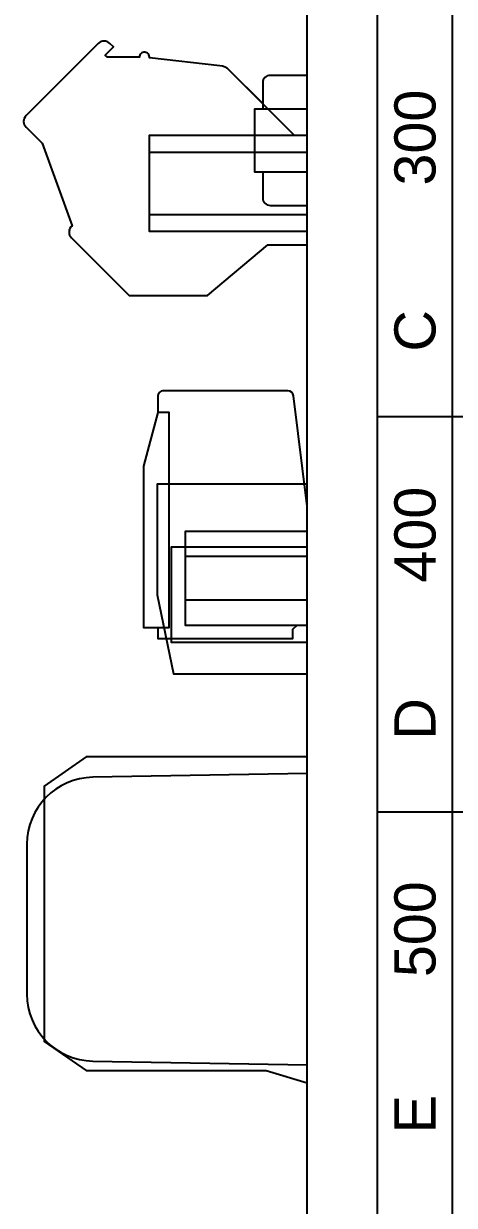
# Model space of a CAD drawing. Extents: x 0.3 to 23.7, y 0.2 to 17.8.
# Drawn here: x 8.674 to 9.704, y 3.18 to 6.005 of the extents above; entities that cross this region are included whole.
import ezdxf

# ---------------------------------------------------------------- set-up
doc = ezdxf.new("R2010")
doc.units = 0
doc.header["$MEASUREMENT"] = 0
for name, color, linetype in [('2_02__A-__SERIAL_COMMUNICA', 7, 'CONTINUOUS'), ('2_03__B-___3__DI___4__DO__', 7, 'CONTINUOUS'), ('2_04__1-___4__DI___4__DO_E', 7, 'CONTINUOUS'), ('2_05__C-___4__DI___4__DO_F', 7, 'CONTINUOUS'), ('2_06__D-___4__DI___3__DO_E', 7, 'CONTINUOUS'), ('2_07__2A___8__DO__ELECTROM', 7, 'CONTINUOUS'), ('2_08__2B___8__DO__ELECTROM', 7, 'CONTINUOUS'), ('2_09__2C___8__DO_ELECTROME', 7, 'CONTINUOUS'), ('2_10__2D___8__DO_ELECTROME', 7, 'CONTINUOUS'), ('2_11__2G___8__DO_ELECTROME', 7, 'CONTINUOUS'), ('2_12__3-___8__DI', 7, 'CONTINUOUS'), ('2_13__4-___14__DI', 7, 'CONTINUOUS'), ('2_14__5-___8__AI___20_MA_O', 7, 'CONTINUOUS'), ('2_15__6-___4__AI___4__AO__', 7, 'CONTINUOUS'), ('3_02__B-___3__DI___4__DO__', 7, 'CONTINUOUS'), ('3_03__1-___4__DI___4__DO_E', 7, 'CONTINUOUS'), ('3_04__C-___4__DI___4__DO_F', 7, 'CONTINUOUS'), ('3_05__D-___4__DI___3__DO_E', 7, 'CONTINUOUS'), ('3_06__2A___8__DO__ELECTROM', 7, 'CONTINUOUS'), ('3_07__2B___8__DO__ELECTROM', 7, 'CONTINUOUS'), ('3_08__2C___8__DO_ELECTROME', 7, 'CONTINUOUS'), ('3_09__2D___8__DO_ELECTROME', 7, 'CONTINUOUS'), ('3_10__2G___8__DO_ELECTROME', 7, 'CONTINUOUS'), ('3_11__3-___8__DI', 7, 'CONTINUOUS'), ('3_12__4-___14__DI', 7, 'CONTINUOUS'), ('3_13__5-___8__AI___20_MA_O', 7, 'CONTINUOUS'), ('3_14__6-___4__AI___4__AO__', 7, 'CONTINUOUS'), ('3_15__9-___10__RTD_INPUTS', 7, 'CONTINUOUS'), ('4_01__74_____4__ARC-FLASH_', 7, 'CONTINUOUS'), ('4_02__76___8__ARC-FLASH_DE', 7, 'CONTINUOUS'), ('6_00_____DWG', 7, 'CONTINUOUS')]:
    doc.layers.add(name, color=color, linetype=linetype)
doc.styles.add('ARIAL', font='arial.ttf')

msp = doc.modelspace()

# ---------------------------------------------------------------- linework, layer by layer
at = {"layer": '2_02__A-__SERIAL_COMMUNICA'}
for points in [[(9.2456, 5.8135), (9.1662, 5.8929, 0.169586), (9.1428, 5.9042), (8.9746, 5.9234, 0.430941), (8.9636, 5.9365, 0.430926), (8.9511, 5.9247), (8.8742, 5.9247), (8.8692, 5.9296), (8.8887, 5.9491), (8.8803, 5.9575, 0.414218), (8.8525, 5.9575), (8.6799, 5.7849, 0.414213), (8.6799, 5.757), (8.7182, 5.7188), (8.7899, 5.5218, 0.440578), (8.7885, 5.4926), (8.9265, 5.3545), (9.1135, 5.3545), (9.2581, 5.4759), (9.3515, 5.4759)], [(9.3515, 5.8811), (9.2633, 5.8811, 0.414214), (9.2456, 5.8634), (9.2456, 5.8006)], [(9.2456, 5.6506), (9.2456, 5.5878, 0.414214), (9.2633, 5.5701), (9.3515, 5.5701)]]:
    msp.add_lwpolyline(points, format="xyb", dxfattribs=at)
for points in [[(9.3515, 5.8006), (9.2259, 5.8006), (9.2259, 5.6506), (9.3515, 5.6506)], [(9.2259, 5.7372), (8.9743, 5.7372), (8.9743, 5.5088), (9.3515, 5.5088)], [(8.9743, 5.6978), (9.2259, 5.6978)], [(8.9743, 5.5482), (9.3515, 5.5482)]]:
    msp.add_lwpolyline(points, dxfattribs=at)
at = {"layer": '2_03__B-___3__DI___4__DO__'}
msp.add_lwpolyline([(9.3216, 5.7375), (9.1662, 5.8929, 0.169586), (9.1428, 5.9042), (8.9746, 5.9234, 0.430941), (8.9636, 5.9365, 0.430926), (8.9511, 5.9247), (8.8741, 5.9247), (8.8692, 5.9296), (8.8887, 5.9491), (8.8803, 5.9575, 0.414218), (8.8525, 5.9575), (8.6799, 5.7849, 0.414213), (8.6799, 5.757), (8.7181, 5.7188), (8.7898, 5.5218, 0.440578), (8.7884, 5.4926), (8.9265, 5.3545), (9.1135, 5.3545), (9.2581, 5.4759), (9.3515, 5.4759)], format="xyb", dxfattribs=at)
for points in [[(9.3515, 5.7372), (8.9743, 5.7372), (8.9743, 5.5088), (9.3515, 5.5088)], [(8.9743, 5.6978), (9.3515, 5.6978)], [(8.9743, 5.5482), (9.3515, 5.5482)]]:
    msp.add_lwpolyline(points, dxfattribs=at)
at = {"layer": '2_04__1-___4__DI___4__DO_E'}
msp.add_lwpolyline([(9.3216, 5.7375), (9.1662, 5.8929, 0.169586), (9.1428, 5.9042), (8.9746, 5.9234, 0.430941), (8.9636, 5.9365, 0.430926), (8.9511, 5.9247), (8.8741, 5.9247), (8.8692, 5.9296), (8.8887, 5.9491), (8.8803, 5.9575, 0.414218), (8.8525, 5.9575), (8.6799, 5.7849, 0.414213), (8.6799, 5.757), (8.7181, 5.7188), (8.7898, 5.5218, 0.440578), (8.7884, 5.4926), (8.9265, 5.3545), (9.1135, 5.3545), (9.2581, 5.4759), (9.3515, 5.4759)], format="xyb", dxfattribs=at)
for points in [[(9.3515, 5.7372), (8.9743, 5.7372), (8.9743, 5.5088), (9.3515, 5.5088)], [(8.9743, 5.6978), (9.3515, 5.6978)], [(8.9743, 5.5482), (9.3515, 5.5482)]]:
    msp.add_lwpolyline(points, dxfattribs=at)
at = {"layer": '2_05__C-___4__DI___4__DO_F'}
msp.add_lwpolyline([(9.3216, 5.7375), (9.1662, 5.8929, 0.169586), (9.1428, 5.9042), (8.9746, 5.9234, 0.430941), (8.9636, 5.9365, 0.430926), (8.9511, 5.9247), (8.8741, 5.9247), (8.8692, 5.9296), (8.8887, 5.9491), (8.8803, 5.9575, 0.414218), (8.8525, 5.9575), (8.6799, 5.7849, 0.414213), (8.6799, 5.757), (8.7181, 5.7188), (8.7898, 5.5218, 0.440578), (8.7884, 5.4926), (8.9265, 5.3545), (9.1135, 5.3545), (9.2581, 5.4759), (9.3515, 5.4759)], format="xyb", dxfattribs=at)
for points in [[(9.3515, 5.7372), (8.9743, 5.7372), (8.9743, 5.5088), (9.3515, 5.5088)], [(8.9743, 5.6978), (9.3515, 5.6978)], [(8.9743, 5.5482), (9.3515, 5.5482)]]:
    msp.add_lwpolyline(points, dxfattribs=at)
at = {"layer": '2_06__D-___4__DI___3__DO_E'}
msp.add_lwpolyline([(9.3216, 5.7375), (9.1662, 5.8929, 0.169586), (9.1428, 5.9042), (8.9746, 5.9234, 0.430941), (8.9636, 5.9365, 0.430926), (8.9511, 5.9247), (8.8741, 5.9247), (8.8692, 5.9296), (8.8887, 5.9491), (8.8803, 5.9575, 0.414218), (8.8525, 5.9575), (8.6799, 5.7849, 0.414213), (8.6799, 5.757), (8.7181, 5.7188), (8.7898, 5.5218, 0.440578), (8.7884, 5.4926), (8.9265, 5.3545), (9.1135, 5.3545), (9.2581, 5.4759), (9.3515, 5.4759)], format="xyb", dxfattribs=at)
for points in [[(9.3515, 5.7372), (8.9743, 5.7372), (8.9743, 5.5088), (9.3515, 5.5088)], [(8.9743, 5.6978), (9.3515, 5.6978)], [(8.9743, 5.5482), (9.3515, 5.5482)]]:
    msp.add_lwpolyline(points, dxfattribs=at)
at = {"layer": '2_07__2A___8__DO__ELECTROM'}
msp.add_lwpolyline([(9.3216, 5.7375), (9.1662, 5.8929, 0.169586), (9.1428, 5.9042), (8.9746, 5.9234, 0.430941), (8.9636, 5.9365, 0.430926), (8.9511, 5.9247), (8.8741, 5.9247), (8.8692, 5.9296), (8.8887, 5.9491), (8.8803, 5.9575, 0.414218), (8.8525, 5.9575), (8.6799, 5.7849, 0.414213), (8.6799, 5.757), (8.7181, 5.7188), (8.7898, 5.5218, 0.440578), (8.7884, 5.4926), (8.9265, 5.3545), (9.1135, 5.3545), (9.2581, 5.4759), (9.3515, 5.4759)], format="xyb", dxfattribs=at)
for points in [[(9.3515, 5.7372), (8.9743, 5.7372), (8.9743, 5.5088), (9.3515, 5.5088)], [(8.9743, 5.6978), (9.3515, 5.6978)], [(8.9743, 5.5482), (9.3515, 5.5482)]]:
    msp.add_lwpolyline(points, dxfattribs=at)
at = {"layer": '2_08__2B___8__DO__ELECTROM'}
msp.add_lwpolyline([(9.3216, 5.7375), (9.1662, 5.8929, 0.169586), (9.1428, 5.9042), (8.9746, 5.9234, 0.430941), (8.9636, 5.9365, 0.430926), (8.9511, 5.9247), (8.8741, 5.9247), (8.8692, 5.9296), (8.8887, 5.9491), (8.8803, 5.9575, 0.414218), (8.8525, 5.9575), (8.6799, 5.7849, 0.414213), (8.6799, 5.757), (8.7181, 5.7188), (8.7898, 5.5218, 0.440578), (8.7884, 5.4926), (8.9265, 5.3545), (9.1135, 5.3545), (9.2581, 5.4759), (9.3515, 5.4759)], format="xyb", dxfattribs=at)
for points in [[(9.3515, 5.7372), (8.9743, 5.7372), (8.9743, 5.5088), (9.3515, 5.5088)], [(8.9743, 5.6978), (9.3515, 5.6978)], [(8.9743, 5.5482), (9.3515, 5.5482)]]:
    msp.add_lwpolyline(points, dxfattribs=at)
at = {"layer": '2_09__2C___8__DO_ELECTROME'}
msp.add_lwpolyline([(9.3216, 5.7375), (9.1662, 5.8929, 0.169586), (9.1428, 5.9042), (8.9746, 5.9234, 0.430941), (8.9636, 5.9365, 0.430926), (8.9511, 5.9247), (8.8741, 5.9247), (8.8692, 5.9296), (8.8887, 5.9491), (8.8803, 5.9575, 0.414218), (8.8525, 5.9575), (8.6799, 5.7849, 0.414213), (8.6799, 5.757), (8.7181, 5.7188), (8.7898, 5.5218, 0.440578), (8.7884, 5.4926), (8.9265, 5.3545), (9.1135, 5.3545), (9.2581, 5.4759), (9.3515, 5.4759)], format="xyb", dxfattribs=at)
for points in [[(9.3515, 5.7372), (8.9743, 5.7372), (8.9743, 5.5088), (9.3515, 5.5088)], [(8.9743, 5.6978), (9.3515, 5.6978)], [(8.9743, 5.5482), (9.3515, 5.5482)]]:
    msp.add_lwpolyline(points, dxfattribs=at)
at = {"layer": '2_10__2D___8__DO_ELECTROME'}
msp.add_lwpolyline([(9.3216, 5.7375), (9.1662, 5.8929, 0.169586), (9.1428, 5.9042), (8.9746, 5.9234, 0.430941), (8.9636, 5.9365, 0.430926), (8.9511, 5.9247), (8.8741, 5.9247), (8.8692, 5.9296), (8.8887, 5.9491), (8.8803, 5.9575, 0.414218), (8.8525, 5.9575), (8.6799, 5.7849, 0.414213), (8.6799, 5.757), (8.7181, 5.7188), (8.7898, 5.5218, 0.440578), (8.7884, 5.4926), (8.9265, 5.3545), (9.1135, 5.3545), (9.2581, 5.4759), (9.3515, 5.4759)], format="xyb", dxfattribs=at)
for points in [[(9.3515, 5.7372), (8.9743, 5.7372), (8.9743, 5.5088), (9.3515, 5.5088)], [(8.9743, 5.6978), (9.3515, 5.6978)], [(8.9743, 5.5482), (9.3515, 5.5482)]]:
    msp.add_lwpolyline(points, dxfattribs=at)
at = {"layer": '2_11__2G___8__DO_ELECTROME'}
msp.add_lwpolyline([(9.3216, 5.7375), (9.1662, 5.8929, 0.169586), (9.1428, 5.9042), (8.9746, 5.9234, 0.430941), (8.9636, 5.9365, 0.430926), (8.9511, 5.9247), (8.8741, 5.9247), (8.8692, 5.9296), (8.8887, 5.9491), (8.8803, 5.9575, 0.414218), (8.8525, 5.9575), (8.6799, 5.7849, 0.414213), (8.6799, 5.757), (8.7181, 5.7188), (8.7898, 5.5218, 0.440578), (8.7884, 5.4926), (8.9265, 5.3545), (9.1135, 5.3545), (9.2581, 5.4759), (9.3515, 5.4759)], format="xyb", dxfattribs=at)
for points in [[(9.3515, 5.7372), (8.9743, 5.7372), (8.9743, 5.5088), (9.3515, 5.5088)], [(8.9743, 5.6978), (9.3515, 5.6978)], [(8.9743, 5.5482), (9.3515, 5.5482)]]:
    msp.add_lwpolyline(points, dxfattribs=at)
at = {"layer": '2_12__3-___8__DI'}
msp.add_lwpolyline([(9.3216, 5.7375), (9.1662, 5.8929, 0.169586), (9.1428, 5.9042), (8.9746, 5.9234, 0.430941), (8.9636, 5.9365, 0.430926), (8.9511, 5.9247), (8.8741, 5.9247), (8.8692, 5.9296), (8.8887, 5.9491), (8.8803, 5.9575, 0.414218), (8.8525, 5.9575), (8.6799, 5.7849, 0.414213), (8.6799, 5.757), (8.7181, 5.7188), (8.7898, 5.5218, 0.440578), (8.7884, 5.4926), (8.9265, 5.3545), (9.1135, 5.3545), (9.2581, 5.4759), (9.3515, 5.4759)], format="xyb", dxfattribs=at)
for points in [[(9.3515, 5.7372), (8.9743, 5.7372), (8.9743, 5.5088), (9.3515, 5.5088)], [(8.9743, 5.6978), (9.3515, 5.6978)], [(8.9743, 5.5482), (9.3515, 5.5482)]]:
    msp.add_lwpolyline(points, dxfattribs=at)
at = {"layer": '2_13__4-___14__DI'}
msp.add_lwpolyline([(9.3216, 5.7375), (9.1662, 5.8929, 0.169586), (9.1428, 5.9042), (8.9746, 5.9234, 0.430941), (8.9636, 5.9365, 0.430926), (8.9511, 5.9247), (8.8741, 5.9247), (8.8692, 5.9296), (8.8887, 5.9491), (8.8803, 5.9575, 0.414218), (8.8525, 5.9575), (8.6799, 5.7849, 0.414213), (8.6799, 5.757), (8.7181, 5.7188), (8.7898, 5.5218, 0.440578), (8.7884, 5.4926), (8.9265, 5.3545), (9.1135, 5.3545), (9.2581, 5.4759), (9.3515, 5.4759)], format="xyb", dxfattribs=at)
for points in [[(9.3515, 5.7372), (8.9743, 5.7372), (8.9743, 5.5088), (9.3515, 5.5088)], [(8.9743, 5.6978), (9.3515, 5.6978)], [(8.9743, 5.5482), (9.3515, 5.5482)]]:
    msp.add_lwpolyline(points, dxfattribs=at)
at = {"layer": '2_14__5-___8__AI___20_MA_O'}
msp.add_lwpolyline([(9.3216, 5.7375), (9.1662, 5.8929, 0.169586), (9.1428, 5.9042), (8.9746, 5.9234, 0.430941), (8.9636, 5.9365, 0.430926), (8.9511, 5.9247), (8.8741, 5.9247), (8.8692, 5.9296), (8.8887, 5.9491), (8.8803, 5.9575, 0.414218), (8.8525, 5.9575), (8.6799, 5.7849, 0.414213), (8.6799, 5.757), (8.7181, 5.7188), (8.7898, 5.5218, 0.440578), (8.7884, 5.4926), (8.9265, 5.3545), (9.1135, 5.3545), (9.2581, 5.4759), (9.3515, 5.4759)], format="xyb", dxfattribs=at)
for points in [[(9.3515, 5.7372), (8.9743, 5.7372), (8.9743, 5.5088), (9.3515, 5.5088)], [(8.9743, 5.6978), (9.3515, 5.6978)], [(8.9743, 5.5482), (9.3515, 5.5482)]]:
    msp.add_lwpolyline(points, dxfattribs=at)
at = {"layer": '2_15__6-___4__AI___4__AO__'}
msp.add_lwpolyline([(9.3216, 5.7375), (9.1662, 5.8929, 0.169586), (9.1428, 5.9042), (8.9746, 5.9234, 0.430941), (8.9636, 5.9365, 0.430926), (8.9511, 5.9247), (8.8741, 5.9247), (8.8692, 5.9296), (8.8887, 5.9491), (8.8803, 5.9575, 0.414218), (8.8525, 5.9575), (8.6799, 5.7849, 0.414213), (8.6799, 5.757), (8.7181, 5.7188), (8.7898, 5.5218, 0.440578), (8.7884, 5.4926), (8.9265, 5.3545), (9.1135, 5.3545), (9.2581, 5.4759), (9.3515, 5.4759)], format="xyb", dxfattribs=at)
for points in [[(9.3515, 5.7372), (8.9743, 5.7372), (8.9743, 5.5088), (9.3515, 5.5088)], [(8.9743, 5.6978), (9.3515, 5.6978)], [(8.9743, 5.5482), (9.3515, 5.5482)]]:
    msp.add_lwpolyline(points, dxfattribs=at)
at = {"layer": '3_02__B-___3__DI___4__DO__'}
msp.add_lwpolyline([(9.3515, 4.5671), (9.3515, 4.8511), (9.3191, 5.1148, 0.378866), (9.3052, 5.1271), (9.0085, 5.1271, 0.414214), (8.9945, 5.1131), (8.9945, 5.0751), (8.9604, 4.9472), (8.9604, 4.5614), (8.9945, 4.5614), (8.9945, 4.5351), (9.3175, 4.5351), (9.3175, 4.5571), (9.3275, 4.5671)], format="xyb", close=True, dxfattribs=at)
for points in [[(8.9945, 4.5614), (9.0223, 4.5614), (9.0223, 5.0751), (8.9945, 5.0751)], [(9.3515, 4.7311), (9.0605, 4.7311)], [(9.0605, 4.6271), (9.3515, 4.6271)]]:
    msp.add_lwpolyline(points, dxfattribs=at)
msp.add_lwpolyline([(9.3515, 4.7911), (9.0605, 4.7911), (9.0605, 4.5671), (9.3515, 4.5671)], close=True, dxfattribs=at)
at = {"layer": '3_03__1-___4__DI___4__DO_E'}
msp.add_lwpolyline([(9.3515, 4.5671), (9.3515, 4.8511), (9.3191, 5.1148, 0.378866), (9.3052, 5.1271), (9.0085, 5.1271, 0.414214), (8.9945, 5.1131), (8.9945, 5.0751), (8.9604, 4.9472), (8.9604, 4.5614), (8.9945, 4.5614), (8.9945, 4.5351), (9.3175, 4.5351), (9.3175, 4.5571), (9.3275, 4.5671)], format="xyb", close=True, dxfattribs=at)
for points in [[(8.9945, 4.5614), (9.0223, 4.5614), (9.0223, 5.0751), (8.9945, 5.0751)], [(9.3515, 4.7311), (9.0605, 4.7311)], [(9.0605, 4.6271), (9.3515, 4.6271)]]:
    msp.add_lwpolyline(points, dxfattribs=at)
msp.add_lwpolyline([(9.3515, 4.7911), (9.0605, 4.7911), (9.0605, 4.5671), (9.3515, 4.5671)], close=True, dxfattribs=at)
at = {"layer": '3_04__C-___4__DI___4__DO_F'}
msp.add_lwpolyline([(9.3515, 4.5671), (9.3515, 4.8511), (9.3191, 5.1148, 0.378866), (9.3052, 5.1271), (9.0085, 5.1271, 0.414214), (8.9945, 5.1131), (8.9945, 5.0751), (8.9604, 4.9472), (8.9604, 4.5614), (8.9945, 4.5614), (8.9945, 4.5351), (9.3175, 4.5351), (9.3175, 4.5571), (9.3275, 4.5671)], format="xyb", close=True, dxfattribs=at)
for points in [[(8.9945, 4.5614), (9.0223, 4.5614), (9.0223, 5.0751), (8.9945, 5.0751)], [(9.3515, 4.7311), (9.0605, 4.7311)], [(9.0605, 4.6271), (9.3515, 4.6271)]]:
    msp.add_lwpolyline(points, dxfattribs=at)
msp.add_lwpolyline([(9.3515, 4.7911), (9.0605, 4.7911), (9.0605, 4.5671), (9.3515, 4.5671)], close=True, dxfattribs=at)
at = {"layer": '3_05__D-___4__DI___3__DO_E'}
msp.add_lwpolyline([(9.3515, 4.5671), (9.3515, 4.8511), (9.3191, 5.1148, 0.378866), (9.3052, 5.1271), (9.0085, 5.1271, 0.414214), (8.9945, 5.1131), (8.9945, 5.0751), (8.9604, 4.9472), (8.9604, 4.5614), (8.9945, 4.5614), (8.9945, 4.5351), (9.3175, 4.5351), (9.3175, 4.5571), (9.3275, 4.5671)], format="xyb", close=True, dxfattribs=at)
for points in [[(8.9945, 4.5614), (9.0223, 4.5614), (9.0223, 5.0751), (8.9945, 5.0751)], [(9.3515, 4.7311), (9.0605, 4.7311)], [(9.0605, 4.6271), (9.3515, 4.6271)]]:
    msp.add_lwpolyline(points, dxfattribs=at)
msp.add_lwpolyline([(9.3515, 4.7911), (9.0605, 4.7911), (9.0605, 4.5671), (9.3515, 4.5671)], close=True, dxfattribs=at)
at = {"layer": '3_06__2A___8__DO__ELECTROM'}
msp.add_lwpolyline([(9.3515, 4.5671), (9.3515, 4.8511), (9.3191, 5.1148, 0.378866), (9.3052, 5.1271), (9.0085, 5.1271, 0.414214), (8.9945, 5.1131), (8.9945, 5.0751), (8.9604, 4.9472), (8.9604, 4.5614), (8.9945, 4.5614), (8.9945, 4.5351), (9.3175, 4.5351), (9.3175, 4.5571), (9.3275, 4.5671)], format="xyb", close=True, dxfattribs=at)
for points in [[(8.9945, 4.5614), (9.0223, 4.5614), (9.0223, 5.0751), (8.9945, 5.0751)], [(9.3515, 4.7311), (9.0605, 4.7311)], [(9.0605, 4.6271), (9.3515, 4.6271)]]:
    msp.add_lwpolyline(points, dxfattribs=at)
msp.add_lwpolyline([(9.3515, 4.7911), (9.0605, 4.7911), (9.0605, 4.5671), (9.3515, 4.5671)], close=True, dxfattribs=at)
at = {"layer": '3_07__2B___8__DO__ELECTROM'}
msp.add_lwpolyline([(9.3515, 4.5671), (9.3515, 4.8511), (9.3191, 5.1148, 0.378866), (9.3052, 5.1271), (9.0085, 5.1271, 0.414214), (8.9945, 5.1131), (8.9945, 5.0751), (8.9604, 4.9472), (8.9604, 4.5614), (8.9945, 4.5614), (8.9945, 4.5351), (9.3175, 4.5351), (9.3175, 4.5571), (9.3275, 4.5671)], format="xyb", close=True, dxfattribs=at)
for points in [[(8.9945, 4.5614), (9.0223, 4.5614), (9.0223, 5.0751), (8.9945, 5.0751)], [(9.3515, 4.7311), (9.0605, 4.7311)], [(9.0605, 4.6271), (9.3515, 4.6271)]]:
    msp.add_lwpolyline(points, dxfattribs=at)
msp.add_lwpolyline([(9.3515, 4.7911), (9.0605, 4.7911), (9.0605, 4.5671), (9.3515, 4.5671)], close=True, dxfattribs=at)
at = {"layer": '3_08__2C___8__DO_ELECTROME'}
msp.add_lwpolyline([(9.3515, 4.5671), (9.3515, 4.8511), (9.3191, 5.1148, 0.378866), (9.3052, 5.1271), (9.0085, 5.1271, 0.414214), (8.9945, 5.1131), (8.9945, 5.0751), (8.9604, 4.9472), (8.9604, 4.5614), (8.9945, 4.5614), (8.9945, 4.5351), (9.3175, 4.5351), (9.3175, 4.5571), (9.3275, 4.5671)], format="xyb", close=True, dxfattribs=at)
for points in [[(8.9945, 4.5614), (9.0223, 4.5614), (9.0223, 5.0751), (8.9945, 5.0751)], [(9.3515, 4.7311), (9.0605, 4.7311)], [(9.0605, 4.6271), (9.3515, 4.6271)]]:
    msp.add_lwpolyline(points, dxfattribs=at)
msp.add_lwpolyline([(9.3515, 4.7911), (9.0605, 4.7911), (9.0605, 4.5671), (9.3515, 4.5671)], close=True, dxfattribs=at)
at = {"layer": '3_09__2D___8__DO_ELECTROME'}
msp.add_lwpolyline([(9.3515, 4.5671), (9.3515, 4.8511), (9.3191, 5.1148, 0.378866), (9.3052, 5.1271), (9.0085, 5.1271, 0.414214), (8.9945, 5.1131), (8.9945, 5.0751), (8.9604, 4.9472), (8.9604, 4.5614), (8.9945, 4.5614), (8.9945, 4.5351), (9.3175, 4.5351), (9.3175, 4.5571), (9.3275, 4.5671)], format="xyb", close=True, dxfattribs=at)
for points in [[(8.9945, 4.5614), (9.0223, 4.5614), (9.0223, 5.0751), (8.9945, 5.0751)], [(9.3515, 4.7311), (9.0605, 4.7311)], [(9.0605, 4.6271), (9.3515, 4.6271)]]:
    msp.add_lwpolyline(points, dxfattribs=at)
msp.add_lwpolyline([(9.3515, 4.7911), (9.0605, 4.7911), (9.0605, 4.5671), (9.3515, 4.5671)], close=True, dxfattribs=at)
at = {"layer": '3_10__2G___8__DO_ELECTROME'}
msp.add_lwpolyline([(9.3515, 4.5671), (9.3515, 4.8511), (9.3191, 5.1148, 0.378866), (9.3052, 5.1271), (9.0085, 5.1271, 0.414214), (8.9945, 5.1131), (8.9945, 5.0751), (8.9604, 4.9472), (8.9604, 4.5614), (8.9945, 4.5614), (8.9945, 4.5351), (9.3175, 4.5351), (9.3175, 4.5571), (9.3275, 4.5671)], format="xyb", close=True, dxfattribs=at)
for points in [[(8.9945, 4.5614), (9.0223, 4.5614), (9.0223, 5.0751), (8.9945, 5.0751)], [(9.3515, 4.7311), (9.0605, 4.7311)], [(9.0605, 4.6271), (9.3515, 4.6271)]]:
    msp.add_lwpolyline(points, dxfattribs=at)
msp.add_lwpolyline([(9.3515, 4.7911), (9.0605, 4.7911), (9.0605, 4.5671), (9.3515, 4.5671)], close=True, dxfattribs=at)
at = {"layer": '3_11__3-___8__DI'}
msp.add_lwpolyline([(9.3515, 4.5671), (9.3515, 4.8511), (9.3191, 5.1148, 0.378866), (9.3052, 5.1271), (9.0085, 5.1271, 0.414214), (8.9945, 5.1131), (8.9945, 5.0751), (8.9604, 4.9472), (8.9604, 4.5614), (8.9945, 4.5614), (8.9945, 4.5351), (9.3175, 4.5351), (9.3175, 4.5571), (9.3275, 4.5671)], format="xyb", close=True, dxfattribs=at)
for points in [[(8.9945, 4.5614), (9.0223, 4.5614), (9.0223, 5.0751), (8.9945, 5.0751)], [(9.3515, 4.7311), (9.0605, 4.7311)], [(9.0605, 4.6271), (9.3515, 4.6271)]]:
    msp.add_lwpolyline(points, dxfattribs=at)
msp.add_lwpolyline([(9.3515, 4.7911), (9.0605, 4.7911), (9.0605, 4.5671), (9.3515, 4.5671)], close=True, dxfattribs=at)
at = {"layer": '3_12__4-___14__DI'}
msp.add_lwpolyline([(9.3515, 4.5671), (9.3515, 4.8511), (9.3191, 5.1148, 0.378866), (9.3052, 5.1271), (9.0085, 5.1271, 0.414214), (8.9945, 5.1131), (8.9945, 5.0751), (8.9604, 4.9472), (8.9604, 4.5614), (8.9945, 4.5614), (8.9945, 4.5351), (9.3175, 4.5351), (9.3175, 4.5571), (9.3275, 4.5671)], format="xyb", close=True, dxfattribs=at)
for points in [[(8.9945, 4.5614), (9.0223, 4.5614), (9.0223, 5.0751), (8.9945, 5.0751)], [(9.3515, 4.7311), (9.0605, 4.7311)], [(9.0605, 4.6271), (9.3515, 4.6271)]]:
    msp.add_lwpolyline(points, dxfattribs=at)
msp.add_lwpolyline([(9.3515, 4.7911), (9.0605, 4.7911), (9.0605, 4.5671), (9.3515, 4.5671)], close=True, dxfattribs=at)
at = {"layer": '3_13__5-___8__AI___20_MA_O'}
msp.add_lwpolyline([(9.3515, 4.5671), (9.3515, 4.8511), (9.3191, 5.1148, 0.378866), (9.3052, 5.1271), (9.0085, 5.1271, 0.414214), (8.9945, 5.1131), (8.9945, 5.0751), (8.9604, 4.9472), (8.9604, 4.5614), (8.9945, 4.5614), (8.9945, 4.5351), (9.3175, 4.5351), (9.3175, 4.5571), (9.3275, 4.5671)], format="xyb", close=True, dxfattribs=at)
for points in [[(8.9945, 4.5614), (9.0223, 4.5614), (9.0223, 5.0751), (8.9945, 5.0751)], [(9.3515, 4.7311), (9.0605, 4.7311)], [(9.0605, 4.6271), (9.3515, 4.6271)]]:
    msp.add_lwpolyline(points, dxfattribs=at)
msp.add_lwpolyline([(9.3515, 4.7911), (9.0605, 4.7911), (9.0605, 4.5671), (9.3515, 4.5671)], close=True, dxfattribs=at)
at = {"layer": '3_14__6-___4__AI___4__AO__'}
msp.add_lwpolyline([(9.3515, 4.5671), (9.3515, 4.8511), (9.3191, 5.1148, 0.378866), (9.3052, 5.1271), (9.0085, 5.1271, 0.414214), (8.9945, 5.1131), (8.9945, 5.0751), (8.9604, 4.9472), (8.9604, 4.5614), (8.9945, 4.5614), (8.9945, 4.5351), (9.3175, 4.5351), (9.3175, 4.5571), (9.3275, 4.5671)], format="xyb", close=True, dxfattribs=at)
for points in [[(8.9945, 4.5614), (9.0223, 4.5614), (9.0223, 5.0751), (8.9945, 5.0751)], [(9.3515, 4.7311), (9.0605, 4.7311)], [(9.0605, 4.6271), (9.3515, 4.6271)]]:
    msp.add_lwpolyline(points, dxfattribs=at)
msp.add_lwpolyline([(9.3515, 4.7911), (9.0605, 4.7911), (9.0605, 4.5671), (9.3515, 4.5671)], close=True, dxfattribs=at)
at = {"layer": '3_15__9-___10__RTD_INPUTS'}
for points in [[(9.3515, 4.9035), (8.9932, 4.9035), (8.9932, 4.6397), (9.0326, 4.4507), (9.3515, 4.4507)], [(9.3515, 4.7529), (9.0267, 4.7529), (9.0267, 4.5265), (9.3515, 4.5265)]]:
    msp.add_lwpolyline(points, dxfattribs=at)
at = {"layer": '4_01__74_____4__ARC-FLASH_'}
for points in [[(9.3515, 4.2522), (8.8235, 4.2522), (8.7235, 4.1822), (8.7235, 4.1505)], [(8.7235, 3.5774), (8.7235, 3.5712), (8.8235, 3.5022), (9.2535, 3.5022), (9.3515, 3.4728)]]:
    msp.add_lwpolyline(points, dxfattribs=at)
msp.add_lwpolyline([(9.3515, 4.212), (8.8393, 4.2031, 0.409101), (8.6821, 4.0431), (8.6821, 3.6848, 0.409121), (8.8393, 3.5248), (9.3515, 3.5159)], format="xyb", dxfattribs=at)
at = {"layer": '4_02__76___8__ARC-FLASH_DE'}
msp.add_lwpolyline([(9.3515, 4.2522), (8.8235, 4.2522), (8.7235, 4.1822), (8.7235, 3.5712), (8.8235, 3.5022), (9.2535, 3.5022), (9.3515, 3.4728)], dxfattribs=at)
at = {"layer": '6_00_____DWG'}
msp.add_lwpolyline([(9.3515, 8.8524), (14.4705, 8.8524), (14.4705, 1.569), (9.3515, 1.569)], close=True, dxfattribs=at)
msp.add_lwpolyline([(13.3087, 8.3481), (9.5987, 8.3481, 0.414213), (9.5187, 8.2681), (9.5187, 2.1031, 0.414212), (9.5987, 2.0231), (13.3087, 2.0231, 0.414211), (13.3887, 2.1031), (13.3887, 8.2681, 0.414219)], format="xyb", close=True, dxfattribs=at)
for points in [[(9.6985, 8.3481), (9.6985, 2.0231)], [(13.3887, 5.0648), (9.5187, 5.0648)], [(13.3887, 4.1198), (9.5187, 4.1198)]]:
    msp.add_lwpolyline(points, dxfattribs=at)

# ---------------------------------------------------------------- texts
at = {"layer": '6_00_____DWG', "style": 'ARIAL'}
for s, height, p in [('300', 0.09833, (9.6585, 5.6178)), ('C', 0.0983, (9.6585, 5.2208)), ('400', 0.09833, (9.6585, 4.6685)), ('D', 0.0983, (9.6585, 4.2932)), ('500', 0.09833, (9.6585, 3.7254)), ('E', 0.0983, (9.6585, 3.3522))]:
    msp.add_text(s, height=height, rotation=90, dxfattribs=at).set_placement(p)

doc.saveas('drawing.dxf')
